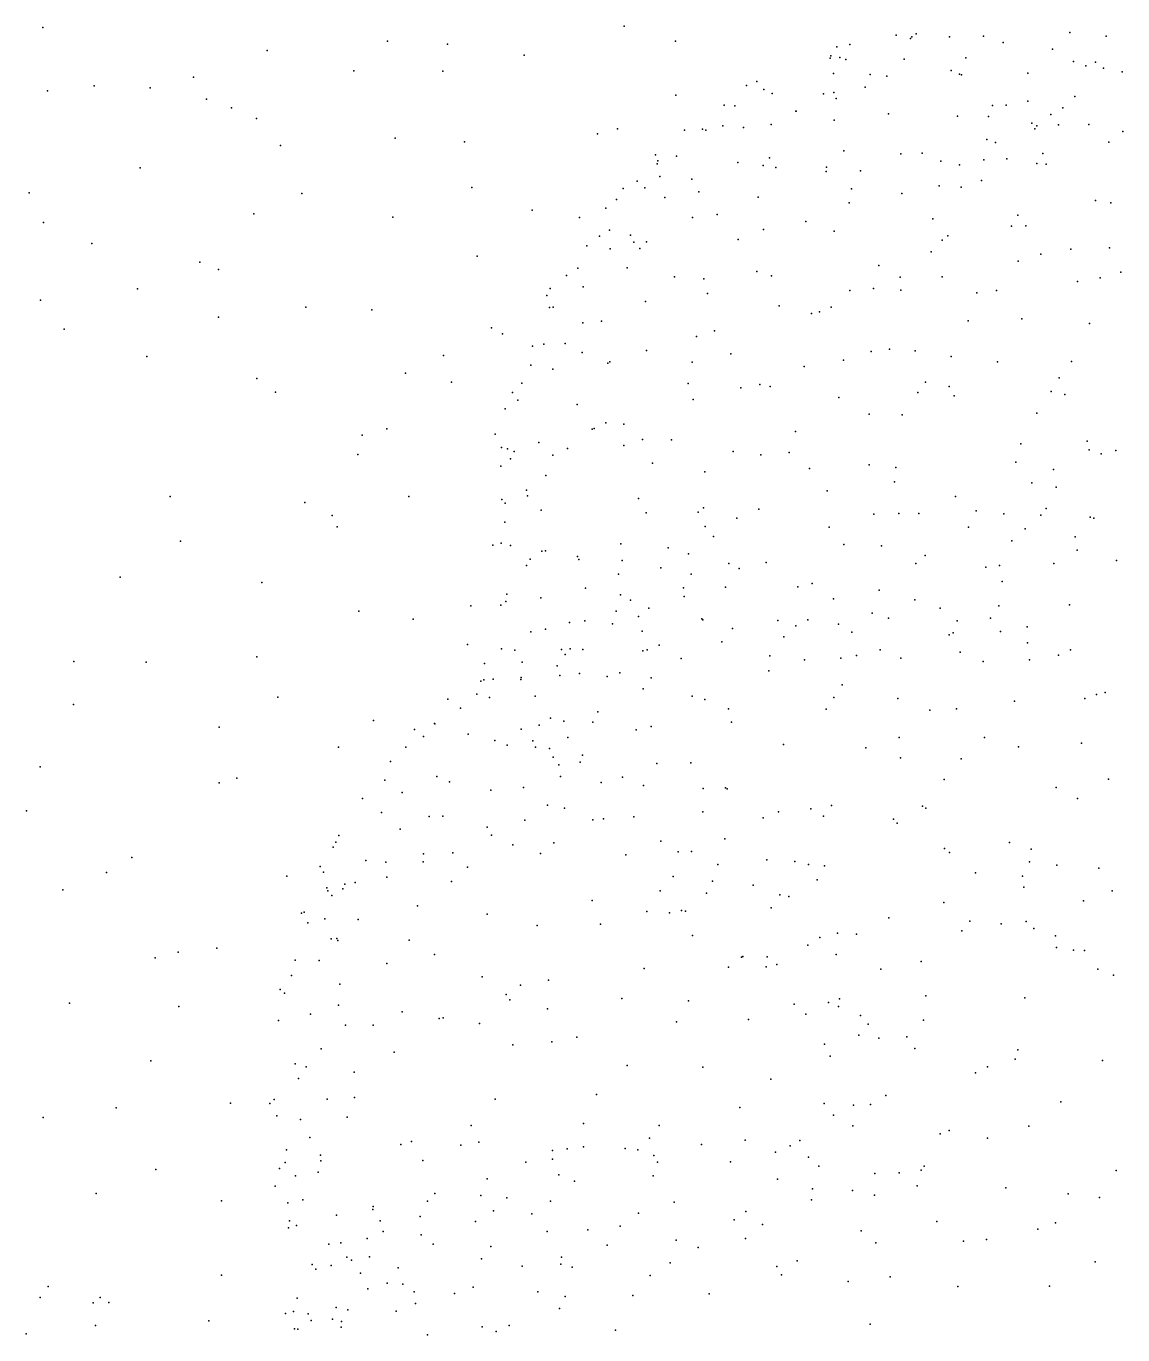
# Model space of a CAD drawing. Header units: metres. Extents: x -23.9 to 23.9, y -28.5 to 28.5.
# Drawn here: x 5.981 to 7.471, y 1.794 to 3.572 of the extents above; entities that cross this region are included whole.
import ezdxf

# ---------------------------------------------------------------- set-up
doc = ezdxf.new("R2010")
doc.units = ezdxf.units.M

msp = doc.modelspace()

# ---------------------------------------------------------------- linework, layer by layer
for p in [(6.003, 3.5699, -18.461), (6.7933, 3.5718, 12.9008), (7.1628, 3.5594, 21.7337), (7.1842, 3.5573, 19.7121), (7.1902, 3.5612, 21.9678), (7.2355, 3.5573, 21.6749), (7.2816, 3.5583, 22.0257), (7.3991, 3.563, 19.6929), (7.4483, 3.5584, 19.4392), (6.3082, 3.5387, 8.6234), (6.4717, 3.5513, -1.6374), (6.5533, 3.5475, -23.6696), (6.8628, 3.5514, 8.5219), (7.0824, 3.5438, 21.8628), (7.1001, 3.5467, 19.6083), (7.1824, 3.5552, 19.4042), (7.3083, 3.5498, 19.7742), (7.3751, 3.5405, -11.5744), (6.6571, 3.5326, 18.12), (7.0731, 3.5283, 21.967), (7.0739, 3.5315, 21.7473), (7.0863, 3.5294, 19.4096), (7.0943, 3.5266, 19.7295), (7.1739, 3.5268, 22.079), (7.2576, 3.529, 22.1013), (7.4038, 3.5239, 19.3067), (7.4337, 3.5227, 22.1265), (6.4257, 3.5113, -10.1709), (6.5467, 3.5108, 8.2846), (7.0778, 3.5073, 21.6394), (7.1276, 3.506, 19.8206), (7.1503, 3.5037, 19.2732), (7.2376, 3.5116, 19.2629), (7.2489, 3.5067, -23.4584), (7.2518, 3.5057, 21.5295), (7.3417, 3.5081, 19.2474), (7.4204, 3.5179, 19.8273), (7.4447, 3.5147, 22.457), (7.4701, 3.5099, 22.2974), (6.0727, 3.4908, -19.8883), (6.1488, 3.4878, 11.8892), (6.208, 3.5023, -0.1013), (6.9595, 3.4911, 19.5605), (6.9735, 3.4965, 21.8141), (6.9828, 3.4857, 19.7118), (7.1206, 3.4889, 22.1405), (6.0093, 3.4839, 8.0319), (6.2257, 3.4728, 16.1049), (6.8633, 3.4781, 8.0038), (6.9945, 3.4802, 19.3765), (7.0639, 3.4797, 19.3), (7.0783, 3.4815, 5.4933), (7.0813, 3.4733, -20.9165), (7.342, 3.4701, 19.9319), (7.4055, 3.4762, 13.1889), (6.2594, 3.4608, 23.7744), (6.9289, 3.4644, 21.8828), (6.9437, 3.4635, 21.7298), (7.0263, 3.4564, 22.1255), (7.0271, 3.4562, 21.5629), (7.1525, 3.4529, 19.192), (7.2937, 3.4638, -19.0948), (7.3123, 3.4643, 19.1764), (7.373, 3.4516, 22.3305), (7.3895, 3.4607, 22.241), (6.2937, 3.4462, 7.1338), (6.784, 3.4321, 22.8717), (6.8997, 3.432, 19.4414), (6.9275, 3.4366, -19.4959), (6.9552, 3.4341, 22.0753), (6.9932, 3.4383, 19.2761), (7.0788, 3.4441, 19.9002), (7.2461, 3.4497, 21.4505), (7.2885, 3.4491, 22.249), (7.3474, 3.4398, 4.7005), (7.3512, 3.4322, 6.1774), (7.3539, 3.4362, 22.5341), (7.3835, 3.4376, 22.6273), (7.4245, 3.4381, 19.9605), (6.4818, 3.4194, 17.1791), (6.576, 3.4147, -15.4881), (6.7571, 3.4254, 5.8758), (6.8753, 3.4307, 19.5489), (6.904, 3.4305, 21.996), (7.2863, 3.4179, -16.477), (7.4709, 3.4289, -15.4464), (6.3263, 3.4095, 23.4376), (6.8356, 3.3972, 21.8669), (7.0919, 3.4025, 19.156), (7.1691, 3.3985, 19.11), (7.1981, 3.3991, 22.3053), (7.2979, 3.4138, 22.4444), (7.3624, 3.3989, 20.0262), (7.4519, 3.414, 21.3962), (6.1356, 3.3791, 17.0128), (6.8379, 3.3849, 21.966), (6.8391, 3.3887, 21.741), (6.8645, 3.395, 19.7321), (6.9475, 3.3865, 22.1634), (6.9821, 3.3827, 21.4866), (6.9907, 3.3931, 19.9141), (6.9995, 3.3797, 19.1817), (7.0684, 3.3803, 17.1053), (7.2235, 3.3885, 20.0325), (7.2491, 3.3832, 17.9476), (7.282, 3.3903, 21.367), (7.3132, 3.3916, 22.6189), (7.3542, 3.3851, 22.7017), (7.3668, 3.3845, 19.0829), (6.8109, 3.3612, 19.6603), (6.8418, 3.3677, 19.3724), (6.8851, 3.3637, 21.5699), (7.0678, 3.3744, 22.2737), (7.1143, 3.3752, 21.3889), (7.2788, 3.3623, -15.9877), (5.9844, 3.3454, -9.0424), (6.3553, 3.3444, 18.3538), (6.5862, 3.3526, -1.0025), (6.792, 3.3514, 12.1427), (6.8214, 3.3522, 21.6666), (6.8948, 3.3466, 19.242), (7.1021, 3.3509, 19.0865), (7.1705, 3.3444, 22.3745), (7.2215, 3.3548, 19.057), (7.2514, 3.3531, 22.4973), (6.7828, 3.3362, 19.5099), (6.8486, 3.339, 19.8244), (6.9752, 3.3395, 22.2518), (7.0988, 3.3318, 13.8464), (7.4339, 3.3351, 21.331), (7.4548, 3.3317, 19.0483), (6.2901, 3.3169, -10.8582), (6.4787, 3.3124, -12.426), (6.6682, 3.3217, 13.0986), (6.7326, 3.3117, -25.0974), (6.7684, 3.3245, 21.8363), (6.8859, 3.3117, 22.1903), (6.9194, 3.3159, 21.47), (7.2126, 3.3101, 22.8925), (7.3284, 3.3152, 22.7815), (6.0039, 3.3049, 13.9992), (6.7732, 3.2946, 19.3976), (6.9827, 3.2954, 20.0196), (7.0401, 3.3066, 21.3644), (7.0788, 3.2934, 22.3559), (7.3194, 3.3002, 21.2899), (7.3392, 3.3005, 20.1134), (6.0698, 3.2764, -4.4906), (6.7424, 3.2732, 21.9211), (6.7599, 3.2866, 21.7136), (6.8017, 3.2879, 22.087), (6.8062, 3.2784, 19.2928), (6.8236, 3.2787, 7.5879), (6.9483, 3.2819, 19.1237), (7.2252, 3.2808, -22.8455), (7.233, 3.2867, 21.2894), (6.5934, 3.2595, -21.8304), (6.774, 3.2692, 19.7707), (6.8144, 3.2699, 19.8627), (7.2103, 3.2651, 20.1287), (7.3595, 3.2619, 18.9856), (7.4004, 3.2688, 21.2797), (7.4529, 3.2706, 20.1176), (6.2166, 3.2511, -0.4729), (6.2419, 3.2412, 13.2482), (6.7301, 3.2429, -13.6366), (6.7974, 3.2434, 21.539), (6.9734, 3.2386, 22.3376), (7.1392, 3.2467, 22.4274), (7.3286, 3.2527, 22.8443), (7.4681, 3.2377, 5.5802), (6.7149, 3.2328, 19.6423), (6.8618, 3.2314, 22.2465), (6.9015, 3.2285, 21.4006), (6.9933, 3.2324, 21.3329), (7.1683, 3.2307, 22.5221), (7.2253, 3.231, 22.7151), (7.4094, 3.2248, 22.9415), (7.44, 3.23, 18.9749), (6.1319, 3.2151, 4.6011), (6.6881, 3.2058, -18.7023), (6.6925, 3.2155, 19.5597), (6.7374, 3.2174, 21.6365), (6.9065, 3.2086, 12.6909), (7.1001, 3.2126, 17.5828), (7.1322, 3.2155, -24.8392), (7.1694, 3.213, 22.6091), (7.2727, 3.2096, 18.9475), (7.2992, 3.2127, 21.2295), (6.0001, 3.1997, 7.3823), (6.3604, 3.1902, 14.1256), (6.4504, 3.1865, 23.2136), (6.6919, 3.1894, -6.2734), (6.6967, 3.1898, 19.4145), (6.8221, 3.1978, 19.1762), (7.0039, 3.1917, 4.5268), (7.0587, 3.1836, 20.1345), (7.0745, 3.1898, -0.9531), (6.242, 3.1766, 9.1541), (6.737, 3.1685, 22.1156), (6.7626, 3.171, 19.8814), (7.0479, 3.1813, -6.7348), (7.2606, 3.1713, 22.8305), (7.3335, 3.1741, 20.1918), (7.4258, 3.1679, 9.6307), (6.0321, 3.1603, 24.1012), (6.613, 3.1617, -5.5644), (6.6279, 3.1539, 4.4779), (6.8913, 3.1502, 19.0776), (6.9158, 3.1579, 20.0594), (6.6687, 3.1371, 21.7746), (6.6842, 3.1395, 22.0106), (6.713, 3.1408, 19.8012), (6.8236, 3.1311, 19.9893), (7.1291, 3.1297, 21.223), (7.1538, 3.1327, 22.6625), (7.1889, 3.1306, 22.7508), (6.1445, 3.1231, -3.0609), (6.5477, 3.1242, -20.9192), (6.7361, 3.1283, 21.5378), (6.7709, 3.1141, 22.2099), (6.7736, 3.1158, 19.1936), (6.8857, 3.1152, 21.3497), (6.9382, 3.1265, -12.2061), (7.0914, 3.118, 18.9488), (7.2378, 3.1228, 18.9179), (7.3006, 3.1159, 21.1918), (7.4012, 3.116, 17.8), (6.4962, 3.1003, 0.0503), (6.6665, 3.1111, 19.4325), (6.6961, 3.1057, 19.3286), (7.0376, 3.1092, 21.25), (6.2941, 3.093, 24.382), (6.5587, 3.0879, -4.8025), (6.6539, 3.0866, 21.9407), (6.8801, 3.0862, 0.1669), (6.9516, 3.0802, 21.2882), (6.9775, 3.0848, 20.1343), (6.9918, 3.0823, 22.4288), (7.2028, 3.0879, -21.4179), (7.235, 3.0822, 13.6381), (7.3846, 3.0938, 21.1439), (6.3193, 3.0743, -2.1218), (6.6415, 3.0739, 19.5348), (6.6487, 3.0637, 21.7234), (6.8869, 3.0645, 22.3628), (7.0851, 3.0674, 22.5519), (7.1921, 3.0739, 21.1895), (7.2416, 3.0695, 20.2241), (7.3735, 3.0754, 18.901), (7.3919, 3.0714, 4.4992), (6.6313, 3.0518, 21.8395), (6.7293, 3.0579, 19.8999), (7.1263, 3.0446, 22.6735), (7.1708, 3.0437, 22.7785), (7.3539, 3.046, 17.2327), (6.4705, 3.0247, -25.4393), (6.7498, 3.0241, 21.4651), (6.7523, 3.0253, 19.1784), (6.7683, 3.0326, 9.2388), (6.7929, 3.0311, 20.0014), (6.4373, 3.016, -0.6396), (6.6177, 3.0172, 13.838), (6.6774, 3.0063, 22.0992), (6.8179, 3.01, 19.0883), (6.8576, 3.0099, 20.072), (7.0259, 3.0211, 6.0401), (7.4223, 3.0081, 20.2356), (6.4314, 2.9897, 13.112), (6.6264, 2.9995, 19.59), (6.6345, 2.9977, -10.1109), (6.6439, 2.994, 19.7254), (6.6964, 2.9888, 19.2514), (6.7162, 2.9981, 22.1818), (6.7926, 3.002, -2.679), (6.9415, 2.994, 20.1331), (6.979, 2.9892, 22.4434), (7.0175, 2.9925, 21.2261), (7.3322, 3.0042, 21.122), (7.4253, 2.9962, 23.044), (7.4415, 2.9906, 20.987), (7.4612, 2.995, 7.2989), (6.6257, 2.9741, 21.7964), (6.6385, 2.9838, 19.41), (6.8316, 2.9782, 21.3534), (7.0451, 2.9709, 22.5288), (7.126, 2.9758, 18.9022), (7.1624, 2.9722, -22.4838), (7.3256, 2.9795, 22.9767), (6.6866, 2.9614, 21.5495), (6.9027, 2.9661, 19.0129), (7.1608, 2.9527, 20.234), (7.3766, 2.9695, 23.2568), (6.6603, 2.9411, 19.3335), (7.069, 2.9402, -0.7116), (7.3471, 2.9512, 8.7346), (7.3801, 2.9454, 18.8797), (6.1762, 2.9329, -19.0565), (6.3592, 2.9244, 17.9947), (6.5004, 2.9328, 13.4992), (6.6271, 2.9288, 19.6668), (6.6317, 2.9236, 21.6928), (6.6616, 2.9338, 19.7956), (6.8127, 2.9302, 22.3245), (6.9012, 2.9171, 21.2902), (7.2435, 2.9328, 22.9057), (7.3669, 2.9164, 9.3237), (6.3963, 2.9067, 17.557), (6.6805, 2.9143, 22.139), (6.823, 2.9105, 24.8922), (6.8939, 2.9114, 22.3953), (6.9461, 2.9034, 18.9735), (6.9764, 2.9156, -18.4371), (7.1326, 2.9087, 7.4415), (7.1667, 2.9094, 21.1666), (7.1937, 2.9096, 22.8391), (7.2716, 2.9132, 20.251), (7.3092, 2.9091, 21.0199), (7.3594, 2.9072, 20.9313), (7.4266, 2.9047, 23.0581), (7.4316, 2.9031, 20.2569), (6.4031, 2.8915, 9.2808), (6.6309, 2.8977, 22.0032), (6.9033, 2.8921, -14.2342), (7.0719, 2.8912, 20.2171), (7.261, 2.891, -21.8882), (7.3381, 2.8889, 22.9978), (6.1901, 2.8719, -12.4336), (6.6145, 2.8665, 21.8401), (6.626, 2.8692, 19.4437), (6.6387, 2.8663, 19.7383), (6.7886, 2.8685, 19.1039), (6.9144, 2.8782, -10.5083), (7.0919, 2.8677, 21.1755), (7.1431, 2.8659, 22.7612), (7.3202, 2.8727, -13.9117), (7.406, 2.8779, 6.6204), (6.6655, 2.8474, 19.3123), (6.6813, 2.8585, 19.855), (6.6862, 2.8591, 21.5393), (6.7297, 2.8512, -0.1858), (6.7318, 2.8471, 19.9336), (6.7903, 2.8457, 21.3893), (6.8529, 2.8629, 23.1709), (6.8807, 2.8547, 20.124), (7.2023, 2.8526, 21.1098), (7.409, 2.8596, 7.9731), (7.4621, 2.8456, 18.8889), (6.6606, 2.8388, 21.6175), (6.8429, 2.8359, 22.3519), (6.9356, 2.8419, -2.0274), (6.9496, 2.835, 22.4285), (6.986, 2.843, 21.2349), (7.1896, 2.8419, 20.272), (7.2845, 2.8369, 20.9434), (7.3035, 2.8388, 5.766), (7.3772, 2.8416, 20.2776), (6.1083, 2.8231, -17.5692), (6.3006, 2.8159, -5.8934), (6.7853, 2.827, 22.2894), (6.8844, 2.8272, 21.3078), (7.0292, 2.81, 20.3486), (7.0489, 2.8144, 18.9288), (7.3068, 2.8171, 18.874), (6.6337, 2.8, 21.953), (6.6799, 2.7949, 22.1118), (6.7406, 2.8082, 19.1848), (6.788, 2.7989, 20.0039), (6.8018, 2.792, 20.4653), (6.874, 2.8084, 20.5127), (6.8748, 2.7969, 20.6142), (6.9307, 2.8094, 20.3906), (7.0776, 2.7935, 20.6497), (7.1398, 2.8053, 20.5312), (7.1883, 2.7924, 20.3971), (6.4324, 2.7767, -11.0254), (6.5846, 2.7841, 4.7513), (6.6257, 2.7852, 19.497), (6.6323, 2.79, 21.7596), (6.7824, 2.777, 20.5553), (6.8267, 2.781, 19.0787), (7.1302, 2.774, 22.6956), (7.2227, 2.7811, 22.8611), (7.3023, 2.784, 20.8614), (7.3982, 2.7853, 18.888), (6.5063, 2.7659, -15.1987), (6.7189, 2.7613, 20.4512), (6.7398, 2.7637, 21.4787), (6.7772, 2.7596, 7.2005), (6.8126, 2.7697, 20.296), (6.8987, 2.7663, 20.2331), (6.8999, 2.7653, 20.7205), (7.0021, 2.7641, 20.7579), (7.0264, 2.7568, -5.0361), (7.043, 2.7651, 22.5166), (7.0844, 2.7593, -24.9912), (7.1525, 2.7674, 18.8977), (7.2456, 2.7636, 20.3321), (7.2911, 2.7676, 22.9423), (6.6664, 2.7487, 19.3392), (6.6861, 2.7525, 21.5748), (6.8176, 2.7499, 20.7142), (6.9406, 2.7533, 18.9959), (7.0104, 2.7422, 8.1081), (7.1025, 2.7485, 22.6095), (7.2349, 2.7447, 20.6813), (7.2401, 2.7474, 18.8894), (7.3047, 2.7491, 20.5445), (7.3409, 2.7555, 7.0067), (6.5802, 2.7316, 23.0161), (6.6265, 2.7258, 19.4154), (6.6446, 2.7237, 19.7619), (6.708, 2.7246, 19.8851), (6.7196, 2.7258, 20.6786), (6.7368, 2.7246, 22.1927), (6.8185, 2.7228, 21.3841), (6.8244, 2.7242, -11.363), (6.8406, 2.7307, 20.1656), (6.9261, 2.7354, 20.7989), (7.1409, 2.7245, 20.8032), (7.2497, 2.7212, -15.428), (7.3413, 2.7339, 20.4589), (7.4, 2.7243, 20.3426), (6.0453, 2.7083, 8.1637), (6.1438, 2.7075, -9.8473), (6.2938, 2.7149, 12.2925), (6.6034, 2.7058, 19.6621), (6.6546, 2.7075, 21.7148), (6.7131, 2.7182, 14.1935), (6.8708, 2.7127, 22.3482), (6.9911, 2.7162, 22.434), (7.0385, 2.7109, 21.191), (7.0878, 2.713, 18.9335), (7.1089, 2.7168, 21.122), (7.1691, 2.713, 21.0073), (7.2811, 2.7086, 20.8155), (7.3439, 2.7106, 20.6555), (7.3835, 2.7169, 20.7305), (6.6531, 2.6868, 19.2678), (6.702, 2.7028, 22.1167), (6.7058, 2.6894, 20.1957), (6.7323, 2.692, 19.1866), (6.7701, 2.6882, 20.031), (6.7873, 2.693, 19.1085), (6.8301, 2.6861, 20.8418), (6.99, 2.696, 20.8686), (6.5986, 2.6819, 20.5361), (6.6023, 2.6836, 12.6182), (6.615, 2.6845, 20.3536), (6.6526, 2.6839, 20.268), (6.8189, 2.6712, 22.2765), (7.0895, 2.677, 20.8867), (6.045, 2.6502, -3.9503), (6.3225, 2.6602, -4.4817), (6.5534, 2.6572, 19.5237), (6.5931, 2.6642, 19.3619), (6.6102, 2.6594, 20.6692), (6.6723, 2.6612, 21.985), (6.8854, 2.6616, 21.3538), (6.9028, 2.6567, 19.0458), (7.0783, 2.6598, 21.0276), (7.165, 2.6581, 20.9273), (7.3237, 2.6548, -0.6541), (7.4193, 2.6582, 22.9992), (7.4353, 2.6638, 20.583), (7.4467, 2.6663, 18.9249), (6.5707, 2.645, 19.7474), (6.7576, 2.6401, -6.4934), (6.9351, 2.6444, 20.9309), (7.0676, 2.6439, 21.1307), (7.2084, 2.6424, -11.72), (7.245, 2.644, 22.8275), (6.243, 2.6191, -14.6255), (6.4524, 2.6282, -18.7018), (6.5082, 2.6163, 20.4752), (6.5356, 2.6243, 20.3427), (6.5358, 2.6238, 20.6114), (6.653, 2.6167, 19.9178), (6.6775, 2.6222, 21.7773), (6.693, 2.6316, 21.668), (6.7111, 2.6276, 20.8528), (6.7505, 2.6261, 21.5351), (6.8093, 2.6155, 19.0838), (6.8298, 2.6203, 20.9337), (6.9392, 2.6259, 22.36), (6.5207, 2.6068, 19.4114), (6.5814, 2.6096, 19.2886), (6.6176, 2.601, 20.8011), (6.6693, 2.6007, 24.9478), (6.7166, 2.6052, 19.1397), (7.1668, 2.6054, 8.5064), (7.283, 2.6051, -17.0804), (7.4146, 2.5977, -12.6086), (6.4051, 2.5921, 6.8415), (6.4965, 2.592, 19.6478), (6.6343, 2.595, 19.2062), (6.6727, 2.5919, 20.0809), (6.6918, 2.5903, -9.8192), (6.6965, 2.5784, 19.9941), (6.7367, 2.5813, 21.6145), (7.0099, 2.5956, 20.9972), (7.1216, 2.591, 22.4677), (7.329, 2.5926, 18.9369), (5.9997, 2.5654, 5.9932), (6.4756, 2.5727, 19.5173), (6.7043, 2.5683, 21.9307), (6.7333, 2.5717, 20.9352), (6.8375, 2.5698, 21.4557), (6.884, 2.5707, 20.9922), (7.1689, 2.5775, 22.6179), (7.2511, 2.5764, -0.2472), (6.2427, 2.5437, 12.6067), (6.2666, 2.5499, 4.8201), (6.4679, 2.5472, 20.5876), (6.5387, 2.5523, 19.8553), (6.5557, 2.545, 20.1495), (6.7069, 2.5524, -12.1869), (6.7619, 2.5439, 22.073), (6.7911, 2.5512, 21.5378), (7.228, 2.5481, 22.7121), (7.4513, 2.5486, 22.9639), (6.4913, 2.5304, 20.6977), (6.6121, 2.5337, 13.374), (6.6563, 2.5374, 20.9083), (6.8193, 2.5398, 19.0401), (6.9007, 2.5359, 13.0517), (6.9309, 2.5369, 19.002), (6.9334, 2.5353, 21.3896), (7.3804, 2.5371, 22.9012), (6.4375, 2.5222, 20.4507), (6.6891, 2.5135, 9.1571), (6.7121, 2.5093, -16.8057), (7.0471, 2.5084, 21.1084), (7.0751, 2.513, 22.3753), (7.1986, 2.5119, 22.5283), (7.2033, 2.5091, -9.4346), (7.4094, 2.5222, 18.986), (5.9809, 2.5055, 23.1302), (6.4633, 2.5033, 19.7633), (6.5284, 2.498, 20.8133), (6.5466, 2.4984, 2.9047), (6.6582, 2.493, 6.6353), (6.7508, 2.4934, 21.7978), (6.7651, 2.4947, 21.6938), (6.8064, 2.4974, -5.9085), (6.9002, 2.5041, 22.2358), (6.982, 2.4961, 8.9544), (7.0031, 2.5044, 22.3288), (7.0643, 2.4983, -5.5239), (7.1591, 2.4944, 22.4055), (6.4055, 2.4722, 19.5174), (6.4889, 2.4808, 19.2615), (6.6071, 2.4835, 19.9996), (6.6131, 2.4727, -14.0122), (7.1643, 2.4888, 18.9584), (6.3979, 2.4563, 20.5432), (6.4013, 2.463, 19.6211), (6.6419, 2.4596, 4.929), (6.6978, 2.4623, 20.9998), (6.8432, 2.4642, 22.1275), (6.9301, 2.4675, 21.4607), (7.2286, 2.4543, 22.4586), (7.3171, 2.4625, 19.0034), (6.124, 2.4424, -19.065), (6.4423, 2.4382, 19.8234), (6.5201, 2.4365, 19.9501), (6.5203, 2.4471, -25.112), (6.5605, 2.4484, 20.9015), (6.6796, 2.4475, 12.372), (6.7954, 2.446, 18.9842), (6.8667, 2.4501, 21.0739), (6.8845, 2.4505, 18.9579), (6.9872, 2.4389, 18.9393), (7.0253, 2.4368, 12.667), (7.2352, 2.4491, 18.9874), (7.3461, 2.4534, 22.7831), (6.0895, 2.4219, 7.4517), (6.38, 2.4298, 8.1125), (6.3848, 2.4222, 24.7661), (6.4691, 2.4357, 20.7945), (6.5803, 2.429, 19.1), (6.9204, 2.4326, 22.1833), (7.0437, 2.4326, 21.3475), (7.0654, 2.4307, 21.2495), (7.2705, 2.4213, 22.557), (7.344, 2.4361, 4.488), (7.3813, 2.4316, 5.8147), (7.4385, 2.4278, 22.847), (6.3348, 2.4169, -20.8919), (6.3892, 2.401, 19.3918), (6.4138, 2.406, 22.943), (6.4274, 2.4084, 20.2176), (6.4707, 2.4154, 20.1407), (6.5585, 2.4098, 20.0223), (6.8598, 2.4165, 21.6216), (6.9132, 2.4099, 21.5475), (6.9686, 2.4046, 21.1166), (7.0554, 2.4118, 22.2689), (7.3347, 2.4167, 22.6822), (7.3364, 2.4018, 22.6765), (6.0304, 2.3983, -14.1852), (6.3903, 2.3968, 20.2982), (6.396, 2.3905, 19.7597), (6.4107, 2.3998, 14.5093), (6.7495, 2.3838, -18.0284), (6.8422, 2.397, -17.3012), (6.9051, 2.3936, 22.5862), (7.0048, 2.3913, -24.7173), (7.017, 2.389, 21.4758), (7.4174, 2.3833, 22.7651), (7.4564, 2.3971, 19.0602), (6.3549, 2.3667, 6.1962), (6.3584, 2.368, 19.606), (6.5123, 2.3763, 20.8894), (6.8241, 2.3686, 3.3714), (6.8549, 2.3669, 21.8485), (6.871, 2.3703, 5.2451), (6.8766, 2.3693, 21.7217), (6.993, 2.3738, 22.1755), (7.2278, 2.3812, 22.353), (6.3631, 2.3532, 20.6029), (6.3863, 2.3588, -11.881), (6.4317, 2.358, 20.7873), (6.6069, 2.365, 19.0523), (6.6748, 2.3499, 14.1996), (6.7611, 2.3516, 21.0796), (7.1527, 2.3603, 22.2552), (7.2629, 2.3559, -6.5931), (7.3055, 2.352, 18.9819), (7.3397, 2.3551, 22.5106), (6.395, 2.3318, 19.3069), (6.4026, 2.3323, 19.8341), (6.501, 2.3298, 19.9886), (6.8859, 2.3362, 21.1245), (7.0593, 2.3336, 21.5279), (7.083, 2.3396, -10.4212), (7.109, 2.3382, 18.914), (7.2522, 2.3426, 22.2516), (7.3501, 2.3458, 22.3457), (7.3792, 2.3359, 19.0265), (6.187, 2.3137, -21.781), (6.2394, 2.3191, 24.458), (6.4042, 2.3294, 5.801), (7.0426, 2.3231, 22.1292), (7.3806, 2.3201, 22.4412), (7.4037, 2.3161, 22.2139), (7.4186, 2.3159, 22.6111), (6.1557, 2.3058, 9.0645), (6.346, 2.3029, 19.4262), (6.3788, 2.3022, 20.2357), (6.4706, 2.2982, 3.4187), (6.5354, 2.3104, 19.0836), (6.9525, 2.3067, 21.9031), (6.9544, 2.3076, 21.7724), (6.9877, 2.3073, 21.6647), (7.0007, 2.2968, 21.1498), (7.0815, 2.3105, 21.3119), (7.1967, 2.301, 22.1802), (6.3412, 2.2817, 19.7143), (6.6004, 2.2801, 19.0224), (6.8203, 2.2915, 18.9136), (6.9349, 2.2933, 18.8938), (6.986, 2.2936, -7.8898), (7.1418, 2.2906, 21.5407), (7.4369, 2.2904, 22.5326), (7.4582, 2.2823, 22.3307), (6.3256, 2.2629, 19.524), (6.4067, 2.2702, 20.7978), (6.6525, 2.2686, -20.3306), (6.6903, 2.2753, 18.9588), (6.0396, 2.2444, -4.2456), (6.3314, 2.2578, 20.5671), (6.4048, 2.2416, 19.2352), (6.6328, 2.256, -9.2258), (6.638, 2.2489, -4.7068), (6.7902, 2.2504, 21.1188), (6.8805, 2.2474, -11.7217), (7.0242, 2.2428, 21.799), (7.0711, 2.2452, 2.574), (7.0858, 2.2502, 4.7893), (7.2031, 2.2544, 18.9138), (7.3377, 2.2515, 18.9713), (6.1879, 2.2398, 2.7661), (6.3669, 2.2291, 20.7177), (6.4917, 2.2324, 19.109), (6.542, 2.2233, 8.7802), (6.5472, 2.2242, 20.9848), (6.6888, 2.2367, 21.082), (7.0403, 2.2295, 18.8808), (7.0847, 2.2397, 21.6006), (7.1145, 2.2273, 21.3493), (6.3234, 2.2207, 20.4142), (6.4147, 2.2142, 19.9074), (6.4522, 2.2144, 20.8746), (6.5966, 2.2165, -21.34), (6.8643, 2.2187, 18.891), (6.9623, 2.222, 12.3739), (7.125, 2.2157, 18.8889), (7.1998, 2.221, -24.1464), (6.6417, 2.1876, 13.8636), (6.6949, 2.1916, 18.9451), (6.7289, 2.198, 24.8322), (7.0655, 2.1886, 21.8517), (7.1122, 2.2008, 21.4539), (7.1391, 2.1968, 3.3433), (7.1774, 2.1985, 22.0468), (6.3812, 2.1822, 20.1761), (6.4808, 2.1777, 20.0099), (7.0732, 2.1721, 21.7357), (7.1881, 2.1825, 13.0181), (7.3284, 2.1808, 22.149), (6.1499, 2.1658, -17.481), (6.3463, 2.1618, 20.268), (6.3608, 2.1579, 19.3122), (6.7972, 2.1594, 21.1318), (6.9001, 2.1573, 21.1562), (7.287, 2.1576, -22.58), (7.3246, 2.1682, 18.9506), (7.4433, 2.1664, 19.0327), (6.3506, 2.1419, 19.7868), (6.4264, 2.1507, 19.1853), (6.9925, 2.1411, 21.1684), (7.2707, 2.1494, 22.092), (6.4267, 2.1162, 20.0974), (6.7554, 2.1203, 18.9171), (7.1487, 2.1187, 21.9555), (6.1027, 2.1019, -9.8986), (6.2582, 2.1085, 8.4891), (6.3116, 2.1079, 20.4545), (6.3177, 2.1132, 19.6426), (6.3896, 2.1139, 20.7973), (6.6177, 2.1136, 18.9912), (6.9505, 2.1025, 18.8746), (7.0652, 2.108, 21.67), (7.1048, 2.1056, 18.8799), (7.1282, 2.1067, 21.2317), (7.3868, 2.1104, 22.1764), (6.0034, 2.0888, -1.8617), (6.321, 2.0912, 19.474), (6.3533, 2.0861, 20.6969), (6.4168, 2.0893, 19.9191), (6.7381, 2.0807, 2.3299), (7.0776, 2.0922, 21.8708), (6.5853, 2.0781, 21.0174), (6.8407, 2.0782, -16.1621), (7.1039, 2.0775, 21.3841), (7.2226, 2.0665, 18.9138), (7.2348, 2.0713, 5.7474), (7.343, 2.0771, 18.9655), (6.366, 2.0617, 20.2248), (6.4895, 2.0524, 20.0155), (6.5043, 2.0562, 19.0912), (6.5711, 2.0514, 19.0327), (6.5958, 2.0556, -10.9646), (6.7159, 2.0462, -12.1118), (6.7381, 2.0489, 21.7324), (6.7946, 2.0469, 21.132), (6.8277, 2.0609, 21.715), (6.8981, 2.0523, 21.7827), (6.9575, 2.0582, 21.6813), (7.0186, 2.0505, 18.8764), (7.032, 2.0578, 21.5218), (7.2868, 2.0606, 22.1628), (6.3324, 2.0279, 19.6867), (6.3342, 2.0448, 20.3209), (6.3803, 2.0377, 19.8433), (6.3809, 2.0298, 20.7557), (6.5196, 2.0307, 12.1762), (6.6597, 2.0282, 21.756), (6.6959, 2.044, 21.6563), (6.696, 2.0324, 21.0871), (6.8116, 2.0448, 21.543), (6.8336, 2.0373, 21.8725), (6.8387, 2.0283, 18.8985), (6.9377, 2.0287, 21.5016), (6.9988, 2.0418, 21.8119), (7.0435, 2.035, 21.4342), (6.1568, 2.0184, 12.2992), (6.3248, 2.0198, 20.5252), (6.3465, 2.0097, 20.6524), (6.3773, 2.0145, 19.2957), (6.7042, 2.0111, 21.904), (6.8327, 2.0098, 21.4347), (7.0579, 2.023, 21.9936), (7.1337, 2.013, 18.8938), (7.1669, 2.0139, 21.2279), (7.197, 2.0172, 22.1214), (7.201, 2.0226, -7.0145), (7.4618, 2.0171, 22.2733), (6.3189, 1.9957, 14.3685), (6.6071, 2.0057, 21.5963), (6.7255, 2.0026, 21.4503), (7.0016, 2.0053, 21.9261), (7.0491, 1.9921, 21.1679), (7.1912, 1.9961, 17.6855), (7.3119, 1.9932, 22.229), (6.0758, 1.9858, 13.4042), (6.2458, 1.9756, -16.9991), (6.3565, 1.9769, 19.3682), (6.5257, 1.9752, 21.6252), (6.5358, 1.9856, 21.7271), (6.5985, 1.9827, 21.0126), (6.6338, 1.9799, 22.6529), (6.693, 1.9754, 21.9957), (7.048, 1.977, -21.995), (7.1033, 1.9897, 21.3057), (7.1332, 1.9832, -12.6947), (7.3965, 1.9853, 18.4124), (7.4393, 1.9801, 19.0469), (6.3361, 1.9728, 19.469), (6.4023, 1.9562, 19.8593), (6.4516, 1.964, 19.9371), (6.4521, 1.968, 20.8536), (6.6156, 1.9619, 21.4337), (6.6677, 1.9581, -5.1979), (6.8129, 1.9591, 22.0466), (6.8611, 1.9738, 21.3544), (6.9584, 1.9614, 21.1659), (6.3369, 1.9392, 19.5718), (6.3382, 1.9484, 20.4412), (6.3477, 1.942, 19.6736), (6.4617, 1.9483, 20.0939), (6.5159, 1.9546, 19.1019), (6.5913, 1.9474, 21.9625), (6.7876, 1.9411, 21.1755), (6.9426, 1.95, 13.4237), (6.9812, 1.9435, 22.0494), (7.2182, 1.9474, 18.9339), (7.3794, 1.946, 6.1388), (6.4439, 1.9247, 21.6702), (6.4657, 1.9342, -20.6883), (6.5174, 1.9294, 20.0087), (6.6887, 1.9342, 18.9794), (6.744, 1.9363, 21.0848), (6.8637, 1.9222, 21.2809), (6.9582, 1.9245, 3.598), (7.1151, 1.9347, 22.1144), (7.2544, 1.9208, -7.4733), (7.2858, 1.9233, 17.2137), (7.3554, 1.9372, 19.0054), (6.3918, 1.9168, 20.2427), (6.4081, 1.9188, 19.2866), (6.5335, 1.917, 20.9351), (6.6118, 1.9137, 22.0371), (6.7702, 1.9156, 21.2853), (6.8938, 1.9123, 22.1124), (7.135, 1.9184, 21.2375), (6.3694, 1.889, 20.5953), (6.3952, 1.8878, 20.6871), (6.4165, 1.899, 21.7594), (6.4228, 1.895, 21.5686), (6.4472, 1.8996, 21.8654), (6.5995, 1.897, 19.0582), (6.6548, 1.887, 21.0138), (6.707, 1.8898, 21.2125), (6.7079, 1.8991, 22.1105), (6.7226, 1.8855, -24.2562), (6.8558, 1.8912, 18.9307), (7.0008, 1.8865, 21.2237), (7.0282, 1.8941, 22.1286), (7.4335, 1.8929, 19.0801), (6.2458, 1.8747, 9.0564), (6.3741, 1.8829, 20.3335), (6.4347, 1.8776, 20.1762), (6.4861, 1.8847, 21.9661), (6.8286, 1.8744, 22.1646), (7.007, 1.8753, -24.7916), (7.1548, 1.8724, 22.1726), (6.0105, 1.8591, 19.0541), (6.445, 1.8562, 19.8638), (6.4709, 1.8636, 19.217), (6.4924, 1.8626, 21.3703), (6.5079, 1.852, 20.8623), (6.5625, 1.8496, 20.0162), (6.5882, 1.8582, 21.2854), (6.6757, 1.8519, -8.6126), (7.0974, 1.866, 18.9334), (7.2467, 1.8593, 18.9788), (7.3712, 1.8599, 22.3108), (5.9994, 1.8442, 19.1406), (6.0717, 1.8369, 18.8473), (6.0809, 1.8444, 14.7422), (6.0927, 1.8374, 18.984), (6.3487, 1.8435, 21.7228), (6.5097, 1.836, 19.9421), (6.7129, 1.8457, 22.1762), (6.805, 1.8471, 21.1013), (6.9088, 1.8493, 22.1842), (6.3329, 1.8226, 21.6366), (6.344, 1.8252, 21.812), (6.3638, 1.8219, 19.5522), (6.3969, 1.815, 21.417), (6.402, 1.8308, 19.7332), (6.4176, 1.8274, 21.9822), (6.4833, 1.8256, 22.056), (6.7055, 1.8293, 19.0127), (6.0749, 1.8061, 19.1646), (6.2288, 1.8125, 3.4979), (6.3451, 1.8019, 19.6421), (6.3499, 1.8011, 19.4579), (6.368, 1.8131, 21.9077), (6.4088, 1.8041, 20.3406), (6.4092, 1.8117, 19.3558), (6.6001, 1.8046, 20.9316), (6.6191, 1.798, 19.0956), (6.6371, 1.8064, -7.3105), (6.7812, 1.7999, -21.2027), (7.1277, 1.808, 22.6172), (5.9805, 1.7951, 8.1897), (6.526, 1.7936, 13.5283)]:
    msp.add_point(p)

doc.saveas('drawing.dxf')
